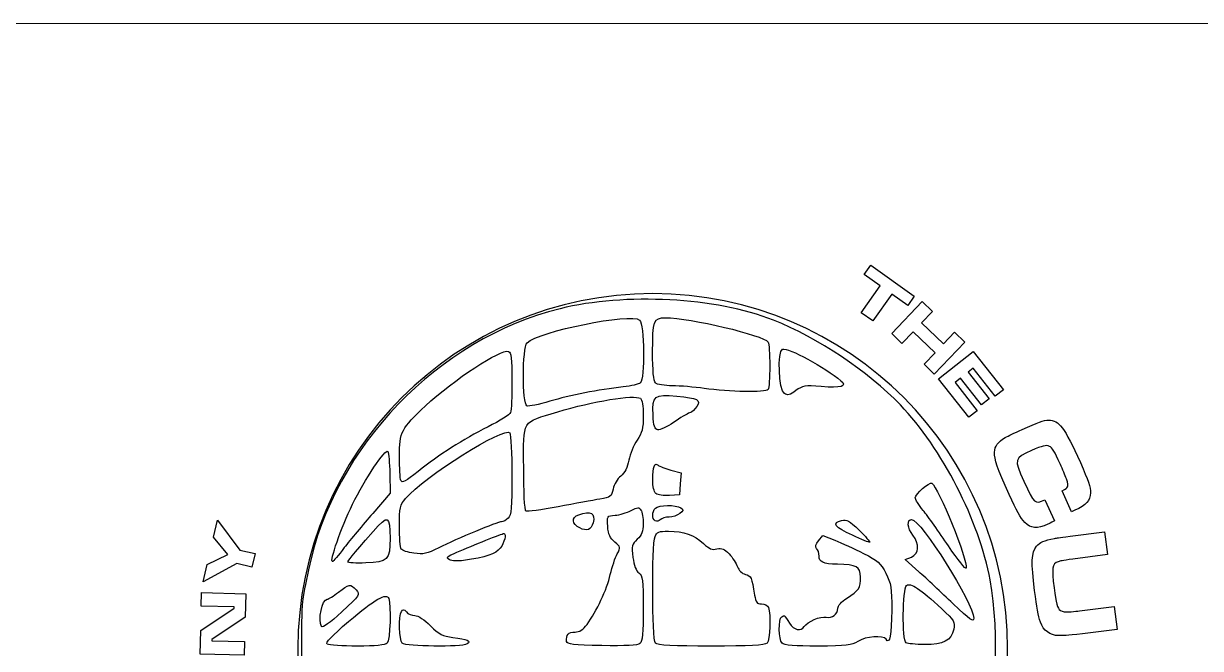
# Model space of a CAD drawing. Header units: millimetres. Extents: x -100 to 87, y -104 to 146.
# Drawn here: x -4.83 to 39.97, y 122.16 to 145.95 of the extents above; entities that cross this region are included whole.
import ezdxf

# ---------------------------------------------------------------- set-up
doc = ezdxf.new("R2010")
doc.units = ezdxf.units.MM
doc.header["$MEASUREMENT"] = 0
doc.layers.add('Layer 1', color=7, linetype='Continuous')

msp = doc.modelspace()

# ---------------------------------------------------------------- linework, layer by layer
at = {"layer": 'Layer 1', "color": 250, "lineweight": 20}
msp.add_open_spline([(54.1016, 110.9455), (54.1016, 110.9455), (54.1016, 110.9455), (54.1016, 110.9455), (54.1016, 110.9455), (51.9325, 110.9455), (50.1587, 109.2167), (50.1029, 107.0485), (50.1029, 107.0485), (50.1029, 107.0485), (50.1016, 100.9457), (50.1016, 100.9457), (50.1016, 100.9457), (50.1011, 98.1956), (47.8515, 95.9455), (45.1013, 95.9455), (45.1013, 95.9455), (45.1013, 95.9455), (-94.8981, 95.9455), (-94.8981, 95.9455), (-94.8981, 95.9455), (-97.6484, 95.9455), (-99.8984, 98.1956), (-99.8984, 100.9457), (-99.8984, 100.9457), (-99.8984, 100.9457), (-99.8984, 140.9453), (-99.8984, 140.9453), (-99.8984, 140.9453), (-99.8984, 143.6954), (-97.6484, 145.9455), (-94.8981, 145.9455), (-94.8981, 145.9455), (-94.8981, 145.9455), (45.1013, 145.9455), (45.1013, 145.9455), (45.1013, 145.9455), (47.8516, 145.9455), (50.101, 143.6954), (50.1016, 140.9453), (50.1016, 140.9453), (50.1016, 140.9453), (50.1029, 134.8425), (50.1029, 134.8425), (50.1029, 134.8425), (50.1587, 132.6743), (51.9325, 130.9455), (54.1016, 130.9455), (54.1016, 130.9455), (54.1016, 130.9455), (54.1016, 130.9455), (54.1016, 130.9455), (54.1016, 130.9455), (54.1016, 130.9455), (62.2716, 130.9455), (62.2716, 130.9455), (62.2716, 130.9455), (63.8286, 130.9455), (65.1023, 129.8324), (65.1023, 128.4719), (65.1023, 128.4719), (65.1023, 128.4719), (65.1023, 113.419), (65.1023, 113.419), (65.1023, 113.419), (65.1023, 112.0585), (63.8284, 110.9455), (62.2716, 110.9455), (62.2716, 110.9455), (62.2716, 110.9455), (54.1016, 110.9455), (54.1016, 110.9455)], degree=3, knots=[0, 0, 0, 0, 0.0526316, 0.0526316, 0.0526316, 0.0526316, 0.1052632, 0.1052632, 0.1052632, 0.1052632, 0.1578947, 0.1578947, 0.1578947, 0.1578947, 0.2105263, 0.2105263, 0.2105263, 0.2105263, 0.2631579, 0.2631579, 0.2631579, 0.2631579, 0.3157895, 0.3157895, 0.3157895, 0.3157895, 0.3684211, 0.3684211, 0.3684211, 0.3684211, 0.4210526, 0.4210526, 0.4210526, 0.4210526, 0.4736842, 0.4736842, 0.4736842, 0.4736842, 0.5263158, 0.5263158, 0.5263158, 0.5263158, 0.5789474, 0.5789474, 0.5789474, 0.5789474, 0.6315789, 0.6315789, 0.6315789, 0.6315789, 0.6842105, 0.6842105, 0.6842105, 0.6842105, 0.7368421, 0.7368421, 0.7368421, 0.7368421, 0.7894737, 0.7894737, 0.7894737, 0.7894737, 0.8421053, 0.8421053, 0.8421053, 0.8421053, 0.8947368, 0.8947368, 0.8947368, 0.8947368, 1, 1, 1, 1], dxfattribs=at)
at = {"layer": 'Layer 1', "color": 250}
for points, knots in [([(27.4196, 136.7452), (27.4196, 136.7452), (27.1711, 136.3958), (27.1711, 136.3958), (27.1711, 136.3958), (27.1711, 136.3958), (27.7815, 135.9617), (27.7815, 135.9617), (27.7815, 135.9617), (27.7815, 135.9617), (27.0552, 134.9403), (27.0552, 134.9403), (27.0552, 134.9403), (27.0552, 134.9403), (27.4929, 134.6291), (27.4929, 134.6291), (27.4929, 134.6291), (27.4929, 134.6291), (28.2192, 135.6505), (28.2192, 135.6505), (28.2192, 135.6505), (28.2192, 135.6505), (28.8296, 135.2164), (28.8296, 135.2164), (28.8296, 135.2164), (28.8296, 135.2164), (29.0781, 135.5658), (29.0781, 135.5658), (29.0781, 135.5658), (29.0781, 135.5658), (27.4196, 136.7452), (27.4196, 136.7452)], [0, 0, 0, 0, 0.1111111, 0.1111111, 0.1111111, 0.1111111, 0.2222222, 0.2222222, 0.2222222, 0.2222222, 0.3333333, 0.3333333, 0.3333333, 0.3333333, 0.4444444, 0.4444444, 0.4444444, 0.4444444, 0.5555556, 0.5555556, 0.5555556, 0.5555556, 0.6666667, 0.6666667, 0.6666667, 0.6666667, 0.7777778, 0.7777778, 0.7777778, 0.7777778, 1, 1, 1, 1]), ([(5.7884, 123.9486), (5.8063, 124.1204), (5.9054, 124.6626), (6.0086, 125.1535), (6.0086, 125.1535), (6.9961, 129.8515), (10.9446, 133.9476), (15.5896, 135.0929), (15.5896, 135.0929), (18.0742, 135.7056), (21.5312, 135.5199), (23.7115, 134.6567), (23.7115, 134.6567), (25.3964, 133.9896), (27.3222, 132.7047), (28.546, 131.4312), (28.546, 131.4312), (30.128, 129.7849), (31.5609, 126.9934), (31.9634, 124.7735), (31.9634, 124.7735), (32.3447, 122.671), (32.1918, 119.9018), (31.5952, 118.1026), (31.5952, 118.1026), (31.2926, 117.19), (30.317, 115.2852), (29.7228, 114.4466), (29.7228, 114.4466), (29.0207, 113.4558), (27.6872, 112.1128), (26.7215, 111.4238), (26.7215, 111.4238), (25.3746, 110.4629), (23.3928, 109.5724), (21.928, 109.2698), (21.928, 109.2698), (20.2485, 108.9229), (17.692, 108.9346), (16.0358, 109.2968), (16.0358, 109.2968), (12.3784, 110.0967), (9.1356, 112.5151), (7.352, 115.773), (7.352, 115.773), (6.5497, 117.2384), (6.0326, 118.775), (5.8223, 120.3181), (5.8223, 120.3181), (5.7342, 120.9645), (5.7131, 123.2276), (5.7884, 123.9486)], [0, 0, 0, 0, 0.0714286, 0.0714286, 0.0714286, 0.0714286, 0.1428571, 0.1428571, 0.1428571, 0.1428571, 0.2142857, 0.2142857, 0.2142857, 0.2142857, 0.2857143, 0.2857143, 0.2857143, 0.2857143, 0.3571429, 0.3571429, 0.3571429, 0.3571429, 0.4285714, 0.4285714, 0.4285714, 0.4285714, 0.5, 0.5, 0.5, 0.5, 0.5714286, 0.5714286, 0.5714286, 0.5714286, 0.6428571, 0.6428571, 0.6428571, 0.6428571, 0.7142857, 0.7142857, 0.7142857, 0.7142857, 0.7857143, 0.7857143, 0.7857143, 0.7857143, 0.8571429, 0.8571429, 0.8571429, 0.8571429, 1, 1, 1, 1]), ([(29.3804, 135.3629), (29.3804, 135.3629), (28.2199, 134.1454), (28.2199, 134.1454), (28.2199, 134.1454), (28.2199, 134.1454), (28.6087, 133.7748), (28.6087, 133.7748), (28.6087, 133.7748), (28.6087, 133.7748), (29.0281, 134.2147), (29.0281, 134.2147), (29.0281, 134.2147), (29.0281, 134.2147), (29.8659, 133.4161), (29.8659, 133.4161), (29.8659, 133.4161), (29.8659, 133.4161), (29.4466, 132.9762), (29.4466, 132.9762), (29.4466, 132.9762), (29.4466, 132.9762), (29.8353, 132.6056), (29.8353, 132.6056), (29.8353, 132.6056), (29.8353, 132.6056), (30.9959, 133.8231), (30.9959, 133.8231), (30.9959, 133.8231), (30.9959, 133.8231), (30.6071, 134.1937), (30.6071, 134.1937), (30.6071, 134.1937), (30.6071, 134.1937), (30.1913, 133.7574), (30.1913, 133.7574), (30.1913, 133.7574), (30.1913, 133.7574), (29.3534, 134.556), (29.3534, 134.556), (29.3534, 134.556), (29.3534, 134.556), (29.7692, 134.9923), (29.7692, 134.9923), (29.7692, 134.9923), (29.7692, 134.9923), (29.3804, 135.3629), (29.3804, 135.3629)], [0, 0, 0, 0, 0.0769231, 0.0769231, 0.0769231, 0.0769231, 0.1538462, 0.1538462, 0.1538462, 0.1538462, 0.2307692, 0.2307692, 0.2307692, 0.2307692, 0.3076923, 0.3076923, 0.3076923, 0.3076923, 0.3846154, 0.3846154, 0.3846154, 0.3846154, 0.4615385, 0.4615385, 0.4615385, 0.4615385, 0.5384615, 0.5384615, 0.5384615, 0.5384615, 0.6153846, 0.6153846, 0.6153846, 0.6153846, 0.6923077, 0.6923077, 0.6923077, 0.6923077, 0.7692308, 0.7692308, 0.7692308, 0.7692308, 0.8461538, 0.8461538, 0.8461538, 0.8461538, 1, 1, 1, 1]), ([(14.3303, 131.3925), (14.3986, 131.3663), (14.7902, 131.446), (15.2005, 131.5695), (15.2005, 131.5695), (15.9667, 131.8002), (17.0542, 132.0132), (17.9994, 132.1178), (17.9994, 132.1178), (18.2939, 132.1504), (18.5851, 132.2182), (18.6465, 132.2686), (18.6465, 132.2686), (18.8233, 132.4138), (18.8011, 134.512), (18.6211, 134.6614), (18.6211, 134.6614), (18.2844, 134.9408), (14.774, 134.2322), (14.3387, 133.7969), (14.3387, 133.7969), (14.1518, 133.6099), (14.1443, 131.4639), (14.3304, 131.3926), (14.3304, 131.3926), (14.3304, 131.3926), (14.3303, 131.3925), (14.3303, 131.3925)], [0, 0, 0, 0, 0.125, 0.125, 0.125, 0.125, 0.25, 0.25, 0.25, 0.25, 0.375, 0.375, 0.375, 0.375, 0.5, 0.5, 0.5, 0.5, 0.625, 0.625, 0.625, 0.625, 0.75, 0.75, 0.75, 0.75, 1, 1, 1, 1]), ([(19.2221, 132.2669), (19.2811, 132.208), (19.5719, 132.1586), (19.8692, 132.1571), (19.8692, 132.1571), (20.1662, 132.1555), (20.7104, 132.111), (21.0785, 132.058), (21.0785, 132.058), (22.0224, 131.9222), (23.4285, 131.8993), (23.5093, 132.0185), (23.5093, 132.0185), (23.5454, 132.0717), (23.5749, 132.4767), (23.5749, 132.9185), (23.5749, 132.9185), (23.5749, 133.3603), (23.5454, 133.7678), (23.5093, 133.824), (23.5093, 133.824), (23.3414, 134.0859), (20.5493, 134.7458), (19.6014, 134.7476), (19.6014, 134.7476), (19.157, 134.7485), (19.115, 134.6367), (19.115, 133.454), (19.115, 133.454), (19.115, 132.733), (19.1506, 132.3385), (19.2221, 132.2669), (19.2221, 132.2669), (19.2221, 132.2669), (19.2221, 132.2669), (19.2221, 132.2669)], [0, 0, 0, 0, 0.1, 0.1, 0.1, 0.1, 0.2, 0.2, 0.2, 0.2, 0.3, 0.3, 0.3, 0.3, 0.4, 0.4, 0.4, 0.4, 0.5, 0.5, 0.5, 0.5, 0.6, 0.6, 0.6, 0.6, 0.7, 0.7, 0.7, 0.7, 0.8, 0.8, 0.8, 0.8, 1, 1, 1, 1]), ([(9.5288, 128.5553), (9.5706, 128.4465), (9.71, 128.5193), (10.185, 128.8982), (10.185, 128.8982), (10.996, 129.5453), (11.8808, 130.1099), (12.8497, 130.5986), (12.8497, 130.5986), (13.2917, 130.8214), (13.6772, 131.0664), (13.7065, 131.1428), (13.7065, 131.1428), (13.7359, 131.2193), (13.7599, 131.7618), (13.7599, 132.3484), (13.7599, 132.3484), (13.7599, 133.207), (13.7342, 133.4248), (13.628, 133.4656), (13.628, 133.4656), (13.3436, 133.5747), (11.5509, 132.399), (10.4653, 131.3914), (10.4653, 131.3914), (9.5443, 130.5366), (9.4765, 130.4048), (9.4762, 129.4672), (9.4762, 129.4672), (9.476, 129.0417), (9.4997, 128.6314), (9.5289, 128.5553), (9.5289, 128.5553), (9.5289, 128.5553), (9.5288, 128.5553), (9.5288, 128.5553)], [0, 0, 0, 0, 0.1, 0.1, 0.1, 0.1, 0.2, 0.2, 0.2, 0.2, 0.3, 0.3, 0.3, 0.3, 0.4, 0.4, 0.4, 0.4, 0.5, 0.5, 0.5, 0.5, 0.6, 0.6, 0.6, 0.6, 0.7, 0.7, 0.7, 0.7, 0.8, 0.8, 0.8, 0.8, 1, 1, 1, 1]), ([(24.1317, 131.8597), (24.2507, 131.7848), (24.3465, 131.8098), (24.568, 131.9736), (24.568, 131.9736), (24.8271, 132.1651), (24.911, 132.1786), (25.5312, 132.1282), (25.5312, 132.1282), (26.2958, 132.0661), (26.5316, 132.1372), (26.2796, 132.3535), (26.2796, 132.3535), (25.6912, 132.8587), (24.2657, 133.6313), (24.0644, 133.554), (24.0644, 133.554), (23.8568, 133.4743), (23.9155, 131.9956), (24.1317, 131.8597)], [0, 0, 0, 0, 0.1666667, 0.1666667, 0.1666667, 0.1666667, 0.3333333, 0.3333333, 0.3333333, 0.3333333, 0.5, 0.5, 0.5, 0.5, 0.6666667, 0.6666667, 0.6666667, 0.6666667, 1, 1, 1, 1]), ([(31.3211, 133.4697), (31.3211, 133.4697), (29.9987, 132.4302), (29.9987, 132.4302), (29.9987, 132.4302), (29.9987, 132.4302), (31.1551, 130.9591), (31.1551, 130.9591), (31.1551, 130.9591), (31.1551, 130.9591), (31.4723, 131.2085), (31.4723, 131.2085), (31.4723, 131.2085), (31.4723, 131.2085), (30.6277, 132.283), (30.6277, 132.283), (30.6277, 132.283), (30.6277, 132.283), (30.8378, 132.4482), (30.8378, 132.4482), (30.8378, 132.4482), (30.8378, 132.4482), (31.6341, 131.4351), (31.6341, 131.4351), (31.6341, 131.4351), (31.6341, 131.4351), (31.9256, 131.6642), (31.9256, 131.6642), (31.9256, 131.6642), (31.9256, 131.6642), (31.1293, 132.6773), (31.1293, 132.6773), (31.1293, 132.6773), (31.1293, 132.6773), (31.3216, 132.8285), (31.3216, 132.8285), (31.3216, 132.8285), (31.3216, 132.8285), (32.16, 131.7618), (32.16, 131.7618), (32.16, 131.7618), (32.16, 131.7618), (32.4712, 132.0065), (32.4712, 132.0065), (32.4712, 132.0065), (32.4712, 132.0065), (31.3211, 133.4697), (31.3211, 133.4697)], [0, 0, 0, 0, 0.0769231, 0.0769231, 0.0769231, 0.0769231, 0.1538462, 0.1538462, 0.1538462, 0.1538462, 0.2307692, 0.2307692, 0.2307692, 0.2307692, 0.3076923, 0.3076923, 0.3076923, 0.3076923, 0.3846154, 0.3846154, 0.3846154, 0.3846154, 0.4615385, 0.4615385, 0.4615385, 0.4615385, 0.5384615, 0.5384615, 0.5384615, 0.5384615, 0.6153846, 0.6153846, 0.6153846, 0.6153846, 0.6923077, 0.6923077, 0.6923077, 0.6923077, 0.7692308, 0.7692308, 0.7692308, 0.7692308, 0.8461538, 0.8461538, 0.8461538, 0.8461538, 1, 1, 1, 1]), ([(14.2888, 127.3889), (14.3342, 127.3608), (14.8865, 127.4349), (15.516, 127.5536), (15.516, 127.5536), (16.1455, 127.6723), (16.86, 127.8034), (17.1038, 127.8449), (17.1038, 127.8449), (17.5178, 127.9153), (17.5512, 127.9408), (17.6099, 128.231), (17.6099, 128.231), (17.6446, 128.4021), (17.7759, 128.6239), (17.902, 128.7245), (17.902, 128.7245), (18.0565, 128.8476), (18.157, 129.045), (18.2102, 129.3298), (18.2102, 129.3298), (18.2536, 129.5623), (18.3946, 129.9047), (18.5235, 130.0907), (18.5235, 130.0907), (18.7191, 130.3729), (18.758, 130.5273), (18.758, 131.0214), (18.758, 131.0214), (18.758, 131.3953), (18.7173, 131.6389), (18.6477, 131.6819), (18.6477, 131.6819), (18.4087, 131.8296), (16.8293, 131.5713), (15.5002, 131.1671), (15.5002, 131.1671), (14.0984, 130.7408), (14.2061, 130.9179), (14.2061, 129.0392), (14.2061, 129.0392), (14.2061, 128.1548), (14.243, 127.4171), (14.2887, 127.3889), (14.2887, 127.3889), (14.2887, 127.3889), (14.2888, 127.3889), (14.2888, 127.3889)], [0, 0, 0, 0, 0.0769231, 0.0769231, 0.0769231, 0.0769231, 0.1538462, 0.1538462, 0.1538462, 0.1538462, 0.2307692, 0.2307692, 0.2307692, 0.2307692, 0.3076923, 0.3076923, 0.3076923, 0.3076923, 0.3846154, 0.3846154, 0.3846154, 0.3846154, 0.4615385, 0.4615385, 0.4615385, 0.4615385, 0.5384615, 0.5384615, 0.5384615, 0.5384615, 0.6153846, 0.6153846, 0.6153846, 0.6153846, 0.6923077, 0.6923077, 0.6923077, 0.6923077, 0.7692308, 0.7692308, 0.7692308, 0.7692308, 0.8461538, 0.8461538, 0.8461538, 0.8461538, 1, 1, 1, 1]), ([(19.3101, 130.4818), (19.3928, 130.466), (19.665, 130.5938), (19.9149, 130.7657), (19.9149, 130.7657), (20.1648, 130.9376), (20.4386, 131.1003), (20.5233, 131.1271), (20.5233, 131.1271), (20.608, 131.154), (20.7312, 131.2622), (20.7969, 131.3675), (20.7969, 131.3675), (20.9596, 131.628), (20.8466, 131.6866), (20.0337, 131.7628), (20.0337, 131.7628), (19.1813, 131.8426), (19.0985, 131.7773), (19.1334, 131.0532), (19.1334, 131.0532), (19.154, 130.6281), (19.1923, 130.5042), (19.3101, 130.4818), (19.3101, 130.4818), (19.3101, 130.4818), (19.3101, 130.4818), (19.3101, 130.4818)], [0, 0, 0, 0, 0.125, 0.125, 0.125, 0.125, 0.25, 0.25, 0.25, 0.25, 0.375, 0.375, 0.375, 0.375, 0.5, 0.5, 0.5, 0.5, 0.625, 0.625, 0.625, 0.625, 0.75, 0.75, 0.75, 0.75, 1, 1, 1, 1]), ([(34.0464, 127.8181), (33.6546, 127.6457), (33.6453, 127.6558), (33.25, 128.5304), (33.25, 128.5304), (32.8671, 129.3774), (32.8736, 129.3946), (33.5433, 129.6974), (33.5433, 129.6974), (33.9372, 129.8755), (34.109, 129.9151), (34.2267, 129.8544), (34.2267, 129.8544), (34.3311, 129.802), (34.4127, 129.6633), (34.6371, 129.1669), (34.6371, 129.1669), (34.719, 128.9857), (34.818, 128.7457), (34.8671, 128.6161), (34.8671, 128.6161), (34.9336, 128.4374), (34.9424, 128.3655), (34.9133, 128.3143), (34.9133, 128.3143), (34.8843, 128.2632), (34.8524, 128.2394), (34.7023, 128.1621), (34.7023, 128.1621), (34.7023, 128.1621), (35.0638, 127.3623), (35.0638, 127.3623), (35.0638, 127.3623), (35.0638, 127.3623), (35.1938, 127.421), (35.1938, 127.421), (35.1938, 127.421), (35.6271, 127.6169), (35.7811, 127.7909), (35.7867, 128.0828), (35.7867, 128.0828), (35.7932, 128.2993), (35.7028, 128.5621), (35.3983, 129.2358), (35.3983, 129.2358), (34.7892, 130.5832), (34.5869, 130.8523), (34.1883, 130.8524), (34.1883, 130.8524), (34.0101, 130.8478), (33.7806, 130.7677), (33.1778, 130.4953), (33.1778, 130.4953), (32.8745, 130.3581), (32.6535, 130.2488), (32.5389, 130.1875), (32.5389, 130.1875), (32.2576, 130.0223), (32.1432, 129.8662), (32.1319, 129.6287), (32.1319, 129.6287), (32.1196, 129.3622), (32.2377, 129.017), (32.69, 128.0163), (32.69, 128.0163), (32.9625, 127.4135), (33.1218, 127.1344), (33.2889, 126.9537), (33.2889, 126.9537), (33.5102, 126.7264), (33.7514, 126.7074), (34.1651, 126.8944), (34.1651, 126.8944), (34.2045, 126.9122), (34.2617, 126.9428), (34.4097, 127.0144), (34.4097, 127.0144), (34.4097, 127.0144), (34.0464, 127.8181), (34.0464, 127.8181)], [0, 0, 0, 0, 0.047619, 0.047619, 0.047619, 0.047619, 0.0952381, 0.0952381, 0.0952381, 0.0952381, 0.1428571, 0.1428571, 0.1428571, 0.1428571, 0.1904762, 0.1904762, 0.1904762, 0.1904762, 0.2380952, 0.2380952, 0.2380952, 0.2380952, 0.2857143, 0.2857143, 0.2857143, 0.2857143, 0.3333333, 0.3333333, 0.3333333, 0.3333333, 0.3809524, 0.3809524, 0.3809524, 0.3809524, 0.4285714, 0.4285714, 0.4285714, 0.4285714, 0.4761905, 0.4761905, 0.4761905, 0.4761905, 0.5238095, 0.5238095, 0.5238095, 0.5238095, 0.5714286, 0.5714286, 0.5714286, 0.5714286, 0.6190476, 0.6190476, 0.6190476, 0.6190476, 0.6666667, 0.6666667, 0.6666667, 0.6666667, 0.7142857, 0.7142857, 0.7142857, 0.7142857, 0.7619048, 0.7619048, 0.7619048, 0.7619048, 0.8095238, 0.8095238, 0.8095238, 0.8095238, 0.8571429, 0.8571429, 0.8571429, 0.8571429, 0.9047619, 0.9047619, 0.9047619, 0.9047619, 1, 1, 1, 1]), ([(9.5441, 125.9469), (9.5802, 125.8923), (9.7976, 125.82), (10.0272, 125.7862), (10.0272, 125.7862), (10.3848, 125.7335), (10.5202, 125.7627), (10.97, 125.9898), (10.97, 125.9898), (11.6603, 126.3383), (13.2134, 126.9832), (13.3623, 126.9832), (13.3623, 126.9832), (13.4267, 126.9832), (13.5425, 127.0463), (13.6197, 127.1235), (13.6197, 127.1235), (13.7361, 127.2399), (13.7597, 127.5168), (13.7585, 128.7523), (13.7585, 128.7523), (13.7579, 129.5711), (13.7222, 130.2961), (13.6794, 130.3637), (13.6794, 130.3637), (13.5028, 130.6425), (10.4039, 128.6973), (9.7088, 127.8712), (9.7088, 127.8712), (9.4965, 127.6189), (9.4759, 127.5255), (9.4772, 126.8202), (9.4772, 126.8202), (9.4778, 126.3944), (9.508, 126.0015), (9.5441, 125.9469), (9.5441, 125.9469), (9.5441, 125.9469), (9.5441, 125.9469), (9.5441, 125.9469)], [0, 0, 0, 0, 0.0909091, 0.0909091, 0.0909091, 0.0909091, 0.1818182, 0.1818182, 0.1818182, 0.1818182, 0.2727273, 0.2727273, 0.2727273, 0.2727273, 0.3636364, 0.3636364, 0.3636364, 0.3636364, 0.4545455, 0.4545455, 0.4545455, 0.4545455, 0.5454545, 0.5454545, 0.5454545, 0.5454545, 0.6363636, 0.6363636, 0.6363636, 0.6363636, 0.7272727, 0.7272727, 0.7272727, 0.7272727, 0.8181818, 0.8181818, 0.8181818, 0.8181818, 1, 1, 1, 1]), ([(6.9269, 125.4659), (6.9486, 125.4659), (7.1517, 125.7068), (7.3783, 126.0013), (7.3783, 126.0013), (7.6048, 126.2957), (8.0911, 126.8818), (8.4589, 127.3036), (8.4589, 127.3036), (8.4589, 127.3036), (9.1276, 128.0705), (9.1276, 128.0705), (9.1276, 128.0705), (9.1276, 128.0705), (9.1112, 128.8128), (9.1112, 128.8128), (9.1112, 128.8128), (9.1022, 129.221), (9.0663, 129.6013), (9.0313, 129.6578), (9.0313, 129.6578), (8.9486, 129.7917), (8.1454, 128.5904), (7.6905, 127.6526), (7.6905, 127.6526), (7.2549, 126.7545), (6.8049, 125.4659), (6.9269, 125.4659), (6.9269, 125.4659), (6.9269, 125.4659), (6.9269, 125.4659), (6.9269, 125.4659)], [0, 0, 0, 0, 0.1111111, 0.1111111, 0.1111111, 0.1111111, 0.2222222, 0.2222222, 0.2222222, 0.2222222, 0.3333333, 0.3333333, 0.3333333, 0.3333333, 0.4444444, 0.4444444, 0.4444444, 0.4444444, 0.5555556, 0.5555556, 0.5555556, 0.5555556, 0.6666667, 0.6666667, 0.6666667, 0.6666667, 0.7777778, 0.7777778, 0.7777778, 0.7777778, 1, 1, 1, 1]), ([(19.2423, 128.0597), (19.3123, 128.0016), (19.5433, 127.9665), (19.7555, 127.9818), (19.7555, 127.9818), (19.7555, 127.9818), (20.1414, 128.0096), (20.1414, 128.0096), (20.1414, 128.0096), (20.1414, 128.0096), (20.1684, 128.4288), (20.1684, 128.4288), (20.1684, 128.4288), (20.1684, 128.4288), (20.1954, 128.8481), (20.1954, 128.8481), (20.1954, 128.8481), (20.1954, 128.8481), (19.8114, 128.9508), (19.8114, 128.9508), (19.8114, 128.9508), (19.6002, 129.0073), (19.3811, 129.0914), (19.3245, 129.1377), (19.3245, 129.1377), (19.1873, 129.2501), (19.1309, 129.0943), (19.122, 128.5784), (19.122, 128.5784), (19.1177, 128.3222), (19.1633, 128.1252), (19.2423, 128.0597), (19.2423, 128.0597), (19.2423, 128.0597), (19.2423, 128.0597), (19.2423, 128.0597)], [0, 0, 0, 0, 0.1, 0.1, 0.1, 0.1, 0.2, 0.2, 0.2, 0.2, 0.3, 0.3, 0.3, 0.3, 0.4, 0.4, 0.4, 0.4, 0.5, 0.5, 0.5, 0.5, 0.6, 0.6, 0.6, 0.6, 0.7, 0.7, 0.7, 0.7, 0.8, 0.8, 0.8, 0.8, 1, 1, 1, 1]), ([(29.4192, 127.4141), (29.5886, 127.2016), (30.0203, 126.5934), (30.3787, 126.0624), (30.3787, 126.0624), (30.737, 125.5314), (31.0416, 125.1519), (31.0556, 125.2191), (31.0556, 125.2191), (31.1191, 125.5235), (29.9964, 128.2949), (29.7473, 128.4488), (29.7473, 128.4488), (29.6539, 128.5066), (29.1113, 128.0311), (29.1113, 127.8914), (29.1113, 127.8914), (29.1113, 127.8413), (29.2498, 127.6265), (29.4192, 127.4141), (29.4192, 127.4141), (29.4192, 127.4141), (29.4192, 127.4141), (29.4192, 127.4141)], [0, 0, 0, 0, 0.1428571, 0.1428571, 0.1428571, 0.1428571, 0.2857143, 0.2857143, 0.2857143, 0.2857143, 0.4285714, 0.4285714, 0.4285714, 0.4285714, 0.5714286, 0.5714286, 0.5714286, 0.5714286, 0.7142857, 0.7142857, 0.7142857, 0.7142857, 1, 1, 1, 1]), ([(8.1965, 125.4182), (9.0388, 125.448), (9.1193, 125.5298), (9.1174, 126.3532), (9.1174, 126.3532), (9.1153, 127.2394), (9.0445, 127.2676), (8.4712, 126.6114), (8.4712, 126.6114), (7.6316, 125.6501), (7.518, 125.5124), (7.5151, 125.4522), (7.5151, 125.4522), (7.5135, 125.4202), (7.8202, 125.4048), (8.1966, 125.4182), (8.1966, 125.4182), (8.1966, 125.4182), (8.1965, 125.4182), (8.1965, 125.4182)], [0, 0, 0, 0, 0.1666667, 0.1666667, 0.1666667, 0.1666667, 0.3333333, 0.3333333, 0.3333333, 0.3333333, 0.5, 0.5, 0.5, 0.5, 0.6666667, 0.6666667, 0.6666667, 0.6666667, 1, 1, 1, 1]), ([(17.1851, 122.2727), (18.0866, 122.2558), (18.5503, 122.2807), (18.6343, 122.3505), (18.6343, 122.3505), (18.7288, 122.4289), (18.758, 122.7444), (18.758, 123.6867), (18.758, 123.6867), (18.758, 124.784), (18.7398, 124.9331), (18.5933, 125.0369), (18.5933, 125.0369), (18.4867, 125.1124), (18.4066, 125.3215), (18.366, 125.6303), (18.366, 125.6303), (18.3086, 126.0671), (18.3224, 126.1247), (18.5307, 126.3177), (18.5307, 126.3177), (18.7069, 126.4811), (18.7576, 126.6145), (18.7566, 126.912), (18.7566, 126.912), (18.7559, 127.1229), (18.7172, 127.3557), (18.6707, 127.4292), (18.6707, 127.4292), (18.5963, 127.5469), (18.551, 127.5446), (18.2927, 127.4101), (18.2927, 127.4101), (18.1313, 127.3261), (17.8587, 127.2459), (17.6869, 127.2318), (17.6869, 127.2318), (17.3748, 127.2063), (17.3745, 127.206), (17.4051, 126.8047), (17.4051, 126.8047), (17.4283, 126.4999), (17.4929, 126.3564), (17.6729, 126.2097), (17.6729, 126.2097), (17.9016, 126.0233), (17.905, 126.0073), (17.7684, 125.7634), (17.7684, 125.7634), (17.6905, 125.6243), (17.5717, 125.2695), (17.5044, 124.975), (17.5044, 124.975), (17.3754, 124.4111), (16.9809, 123.5658), (16.6191, 123.0784), (16.6191, 123.0784), (16.4679, 122.8746), (16.3314, 122.7883), (16.1603, 122.7883), (16.1603, 122.7883), (15.9131, 122.7883), (15.8106, 122.6733), (15.8421, 122.4313), (15.8421, 122.4313), (15.8565, 122.3203), (16.0867, 122.2932), (17.1851, 122.2727), (17.1851, 122.2727), (17.1851, 122.2727), (17.1851, 122.2727), (17.1851, 122.2727)], [0, 0, 0, 0, 0.0526316, 0.0526316, 0.0526316, 0.0526316, 0.1052632, 0.1052632, 0.1052632, 0.1052632, 0.1578947, 0.1578947, 0.1578947, 0.1578947, 0.2105263, 0.2105263, 0.2105263, 0.2105263, 0.2631579, 0.2631579, 0.2631579, 0.2631579, 0.3157895, 0.3157895, 0.3157895, 0.3157895, 0.3684211, 0.3684211, 0.3684211, 0.3684211, 0.4210526, 0.4210526, 0.4210526, 0.4210526, 0.4736842, 0.4736842, 0.4736842, 0.4736842, 0.5263158, 0.5263158, 0.5263158, 0.5263158, 0.5789474, 0.5789474, 0.5789474, 0.5789474, 0.6315789, 0.6315789, 0.6315789, 0.6315789, 0.6842105, 0.6842105, 0.6842105, 0.6842105, 0.7368421, 0.7368421, 0.7368421, 0.7368421, 0.7894737, 0.7894737, 0.7894737, 0.7894737, 0.8421053, 0.8421053, 0.8421053, 0.8421053, 0.8947368, 0.8947368, 0.8947368, 0.8947368, 1, 1, 1, 1]), ([(16.3395, 126.7477), (16.6101, 126.6127), (16.7819, 126.6788), (16.8483, 126.9433), (16.8483, 126.9433), (16.9433, 127.3218), (16.7606, 127.4247), (16.3029, 127.2507), (16.3029, 127.2507), (16.0167, 127.1419), (16.0343, 126.8998), (16.3395, 126.7477)], [0, 0, 0, 0, 0.25, 0.25, 0.25, 0.25, 0.5, 0.5, 0.5, 0.5, 1, 1, 1, 1]), ([(19.212, 127.023), (19.2654, 126.99), (19.3538, 127.0077), (19.4084, 127.0624), (19.4084, 127.0624), (19.463, 127.117), (19.6125, 127.1617), (19.7406, 127.1617), (19.7406, 127.1617), (19.8687, 127.1617), (20.0514, 127.2212), (20.1467, 127.2938), (20.1467, 127.2938), (20.2966, 127.4082), (20.302, 127.4381), (20.1861, 127.5156), (20.1861, 127.5156), (19.9997, 127.6403), (19.3517, 127.6304), (19.2221, 127.5008), (19.2221, 127.5008), (19.0886, 127.3673), (19.083, 127.1028), (19.2121, 127.023), (19.2121, 127.023), (19.2121, 127.023), (19.212, 127.023), (19.212, 127.023)], [0, 0, 0, 0, 0.125, 0.125, 0.125, 0.125, 0.25, 0.25, 0.25, 0.25, 0.375, 0.375, 0.375, 0.375, 0.5, 0.5, 0.5, 0.5, 0.625, 0.625, 0.625, 0.625, 0.75, 0.75, 0.75, 0.75, 1, 1, 1, 1]), ([(2.0074, 124.6974), (2.0074, 124.6974), (3.2831, 125.3916), (3.2831, 125.3916), (3.2831, 125.3916), (3.2831, 125.3916), (3.8629, 125.2577), (3.8629, 125.2577), (3.8629, 125.2577), (3.8629, 125.2577), (3.982, 125.7737), (3.982, 125.7737), (3.982, 125.7737), (3.982, 125.7737), (3.4022, 125.9076), (3.4022, 125.9076), (3.4022, 125.9076), (3.4022, 125.9076), (2.5501, 127.0488), (2.5501, 127.0488), (2.5501, 127.0488), (2.5501, 127.0488), (2.3998, 126.3977), (2.3998, 126.3977), (2.3998, 126.3977), (2.3998, 126.3977), (2.9379, 125.7352), (2.9379, 125.7352), (2.9379, 125.7352), (2.9379, 125.7352), (2.1588, 125.3534), (2.1588, 125.3534), (2.1588, 125.3534), (2.1588, 125.3534), (2.0074, 124.6974), (2.0074, 124.6974)], [0, 0, 0, 0, 0.1, 0.1, 0.1, 0.1, 0.2, 0.2, 0.2, 0.2, 0.3, 0.3, 0.3, 0.3, 0.4, 0.4, 0.4, 0.4, 0.5, 0.5, 0.5, 0.5, 0.6, 0.6, 0.6, 0.6, 0.7, 0.7, 0.7, 0.7, 0.8, 0.8, 0.8, 0.8, 1, 1, 1, 1]), ([(26.7181, 126.4682), (27.0669, 126.3076), (27.3656, 126.1895), (27.3818, 126.2058), (27.3818, 126.2058), (27.3981, 126.222), (27.2148, 126.4289), (26.9746, 126.6654), (26.9746, 126.6654), (26.6094, 127.0252), (26.5002, 127.0861), (26.3073, 127.0377), (26.3073, 127.0377), (25.9281, 126.9425), (26.0477, 126.7767), (26.7181, 126.4682)], [0, 0, 0, 0, 0.2, 0.2, 0.2, 0.2, 0.4, 0.4, 0.4, 0.4, 0.6, 0.6, 0.6, 0.6, 1, 1, 1, 1]), ([(30.5534, 123.8655), (31.2, 123.249), (31.3425, 123.1487), (31.3425, 123.3102), (31.3425, 123.3102), (31.3425, 123.8613), (29.3232, 127.0724), (28.9767, 127.0724), (28.9767, 127.0724), (28.7862, 127.0724), (28.8112, 126.74), (29.022, 126.472), (29.022, 126.472), (29.284, 126.1389), (29.2586, 125.7513), (28.9676, 125.6407), (28.9676, 125.6407), (28.9676, 125.6407), (28.7346, 125.5521), (28.7346, 125.5521), (28.7346, 125.5521), (28.7346, 125.5521), (29.2495, 125.085), (29.2495, 125.085), (29.2495, 125.085), (29.5326, 124.8281), (30.1194, 124.2794), (30.5534, 123.8655), (30.5534, 123.8655), (30.5534, 123.8655), (30.5534, 123.8655), (30.5534, 123.8655)], [0, 0, 0, 0, 0.1111111, 0.1111111, 0.1111111, 0.1111111, 0.2222222, 0.2222222, 0.2222222, 0.2222222, 0.3333333, 0.3333333, 0.3333333, 0.3333333, 0.4444444, 0.4444444, 0.4444444, 0.4444444, 0.5555556, 0.5555556, 0.5555556, 0.5555556, 0.6666667, 0.6666667, 0.6666667, 0.6666667, 0.7777778, 0.7777778, 0.7777778, 0.7777778, 1, 1, 1, 1]), ([(11.9126, 125.5076), (12.7889, 125.6382), (13.1396, 125.7558), (13.3143, 125.9779), (13.3143, 125.9779), (13.4732, 126.1799), (13.5597, 126.5369), (13.4498, 126.5369), (13.4498, 126.5369), (13.398, 126.5369), (12.2712, 126.0879), (11.6626, 125.8247), (11.6626, 125.8247), (11.2797, 125.6591), (11.2392, 125.619), (11.3772, 125.5417), (11.3772, 125.5417), (11.4656, 125.4923), (11.7066, 125.4769), (11.9126, 125.5076)], [0, 0, 0, 0, 0.1666667, 0.1666667, 0.1666667, 0.1666667, 0.3333333, 0.3333333, 0.3333333, 0.3333333, 0.5, 0.5, 0.5, 0.5, 0.6666667, 0.6666667, 0.6666667, 0.6666667, 1, 1, 1, 1]), ([(19.2221, 122.3599), (19.2991, 122.2829), (19.8965, 122.2528), (21.3463, 122.2528), (21.3463, 122.2528), (22.7962, 122.2528), (23.3935, 122.2829), (23.4705, 122.3599), (23.4705, 122.3599), (23.5814, 122.4708), (23.6202, 123.4661), (23.5234, 123.7182), (23.5234, 123.7182), (23.4936, 123.7958), (23.375, 123.8593), (23.2597, 123.8593), (23.2597, 123.8593), (23.0867, 123.8593), (23.0408, 123.9176), (22.9964, 124.194), (22.9964, 124.194), (22.8883, 124.866), (22.8608, 124.9277), (22.645, 124.9818), (22.645, 124.9818), (22.5199, 125.0132), (22.3937, 125.1359), (22.3449, 125.2733), (22.3449, 125.2733), (22.2987, 125.4038), (22.1564, 125.622), (22.0289, 125.7582), (22.0289, 125.7582), (21.8468, 125.9526), (21.7471, 125.9934), (21.5652, 125.9478), (21.5652, 125.9478), (21.3836, 125.9022), (21.2721, 125.9478), (21.0498, 126.1567), (21.0498, 126.1567), (20.7033, 126.4829), (20.2986, 126.6262), (19.7236, 126.6262), (19.7236, 126.6262), (19.355, 126.6262), (19.2753, 126.5952), (19.207, 126.4254), (19.207, 126.4254), (19.0794, 126.108), (19.0929, 122.4892), (19.2221, 122.36), (19.2221, 122.36), (19.2221, 122.36), (19.2221, 122.3599), (19.2221, 122.3599)], [0, 0, 0, 0, 0.0666667, 0.0666667, 0.0666667, 0.0666667, 0.1333333, 0.1333333, 0.1333333, 0.1333333, 0.2, 0.2, 0.2, 0.2, 0.2666667, 0.2666667, 0.2666667, 0.2666667, 0.3333333, 0.3333333, 0.3333333, 0.3333333, 0.4, 0.4, 0.4, 0.4, 0.4666667, 0.4666667, 0.4666667, 0.4666667, 0.5333333, 0.5333333, 0.5333333, 0.5333333, 0.6, 0.6, 0.6, 0.6, 0.6666667, 0.6666667, 0.6666667, 0.6666667, 0.7333333, 0.7333333, 0.7333333, 0.7333333, 0.8, 0.8, 0.8, 0.8, 0.8666667, 0.8666667, 0.8666667, 0.8666667, 1, 1, 1, 1]), ([(24.0417, 122.3599), (24.1149, 122.2867), (24.5458, 122.253), (25.4028, 122.2534), (25.4028, 122.2534), (26.5041, 122.2543), (26.6895, 122.2756), (26.9246, 122.4313), (26.9246, 122.4313), (27.2167, 122.6248), (27.9, 122.6754), (28.0015, 122.511), (28.0015, 122.511), (28.1376, 122.2908), (28.2161, 122.6928), (28.2174, 123.6169), (28.2174, 123.6169), (28.2186, 124.4695), (28.1932, 124.6298), (27.9944, 125.0221), (27.9944, 125.0221), (27.7993, 125.4071), (27.6884, 125.506), (27.1448, 125.7797), (27.1448, 125.7797), (26.801, 125.9529), (26.3104, 126.1771), (26.0546, 126.2779), (26.0546, 126.2779), (26.0546, 126.2779), (25.5895, 126.4612), (25.5895, 126.4612), (25.5895, 126.4612), (25.5895, 126.4612), (25.4279, 126.2616), (25.4279, 126.2616), (25.4279, 126.2616), (25.316, 126.1235), (25.2949, 126.0335), (25.3591, 125.9692), (25.3591, 125.9692), (25.4102, 125.9182), (25.4519, 125.7884), (25.4519, 125.6807), (25.4519, 125.6807), (25.4519, 125.4455), (25.5994, 125.3795), (26.151, 125.3677), (26.151, 125.3677), (26.8868, 125.352), (27.012, 125.2826), (27.028, 124.8818), (27.028, 124.8818), (27.0442, 124.4785), (26.9709, 124.3652), (26.502, 124.0692), (26.502, 124.0692), (26.3094, 123.9476), (26.166, 123.786), (26.166, 123.6906), (26.166, 123.6906), (26.166, 123.4649), (25.939, 123.2923), (25.7182, 123.3501), (25.7182, 123.3501), (25.5178, 123.4025), (25.0012, 123.1819), (24.8897, 122.9964), (24.8897, 122.9964), (24.7709, 122.7987), (24.4836, 122.8626), (24.3207, 123.123), (24.3207, 123.123), (24.2363, 123.258), (24.1577, 123.3825), (24.1461, 123.3997), (24.1461, 123.3997), (24.1345, 123.4169), (24.0822, 123.4044), (24.0299, 123.3721), (24.0299, 123.3721), (23.8997, 123.2917), (23.9091, 122.4925), (24.0418, 122.3599), (24.0418, 122.3599), (24.0418, 122.3599), (24.0417, 122.3599), (24.0417, 122.3599)], [0, 0, 0, 0, 0.0434783, 0.0434783, 0.0434783, 0.0434783, 0.0869565, 0.0869565, 0.0869565, 0.0869565, 0.1304348, 0.1304348, 0.1304348, 0.1304348, 0.173913, 0.173913, 0.173913, 0.173913, 0.2173913, 0.2173913, 0.2173913, 0.2173913, 0.2608696, 0.2608696, 0.2608696, 0.2608696, 0.3043478, 0.3043478, 0.3043478, 0.3043478, 0.3478261, 0.3478261, 0.3478261, 0.3478261, 0.3913043, 0.3913043, 0.3913043, 0.3913043, 0.4347826, 0.4347826, 0.4347826, 0.4347826, 0.4782609, 0.4782609, 0.4782609, 0.4782609, 0.5217391, 0.5217391, 0.5217391, 0.5217391, 0.5652174, 0.5652174, 0.5652174, 0.5652174, 0.6086957, 0.6086957, 0.6086957, 0.6086957, 0.6521739, 0.6521739, 0.6521739, 0.6521739, 0.6956522, 0.6956522, 0.6956522, 0.6956522, 0.7391304, 0.7391304, 0.7391304, 0.7391304, 0.7826087, 0.7826087, 0.7826087, 0.7826087, 0.826087, 0.826087, 0.826087, 0.826087, 0.8695652, 0.8695652, 0.8695652, 0.8695652, 0.9130435, 0.9130435, 0.9130435, 0.9130435, 1, 1, 1, 1]), ([(36.3235, 126.6034), (36.3235, 126.6034), (35.0068, 126.4359), (35.0068, 126.4359), (35.0068, 126.4359), (34.5269, 126.3706), (34.5269, 126.3706), (34.4123, 126.3472), (34.4123, 126.3472), (34.0204, 126.2756), (33.8591, 126.2071), (33.735, 126.0519), (33.735, 126.0519), (33.535, 125.8086), (33.5197, 125.4493), (33.6577, 124.3641), (33.6577, 124.3641), (33.74, 123.7165), (33.7959, 123.4141), (33.88, 123.1634), (33.88, 123.1634), (33.9901, 122.8461), (34.2453, 122.6563), (34.5772, 122.6506), (34.5772, 122.6506), (34.7821, 122.6505), (34.8298, 122.6522), (35.4791, 122.7216), (35.4791, 122.7216), (35.4791, 122.7216), (36.7958, 122.8891), (36.7958, 122.8891), (36.7958, 122.8891), (36.7958, 122.8891), (36.6851, 123.7598), (36.6851, 123.7598), (36.6851, 123.7598), (36.6851, 123.7598), (35.3684, 123.5923), (35.3684, 123.5923), (35.3684, 123.5923), (35.304, 123.5841), (35.1577, 123.5699), (35.0499, 123.5606), (35.0499, 123.5606), (34.799, 123.546), (34.7195, 123.5534), (34.6379, 123.6127), (34.6379, 123.6127), (34.523, 123.694), (34.4738, 123.8751), (34.398, 124.4713), (34.398, 124.4713), (34.3036, 125.2134), (34.3296, 125.3866), (34.5508, 125.4627), (34.5508, 125.4627), (34.664, 125.4989), (34.6682, 125.4994), (35.1175, 125.5652), (35.1175, 125.5652), (35.1175, 125.5652), (36.4342, 125.7327), (36.4342, 125.7327), (36.4342, 125.7327), (36.4342, 125.7327), (36.3235, 126.6034), (36.3235, 126.6034)], [0, 0, 0, 0, 0.0555556, 0.0555556, 0.0555556, 0.0555556, 0.1111111, 0.1111111, 0.1111111, 0.1111111, 0.1666667, 0.1666667, 0.1666667, 0.1666667, 0.2222222, 0.2222222, 0.2222222, 0.2222222, 0.2777778, 0.2777778, 0.2777778, 0.2777778, 0.3333333, 0.3333333, 0.3333333, 0.3333333, 0.3888889, 0.3888889, 0.3888889, 0.3888889, 0.4444444, 0.4444444, 0.4444444, 0.4444444, 0.5, 0.5, 0.5, 0.5, 0.5555556, 0.5555556, 0.5555556, 0.5555556, 0.6111111, 0.6111111, 0.6111111, 0.6111111, 0.6666667, 0.6666667, 0.6666667, 0.6666667, 0.7222222, 0.7222222, 0.7222222, 0.7222222, 0.7777778, 0.7777778, 0.7777778, 0.7777778, 0.8333333, 0.8333333, 0.8333333, 0.8333333, 0.8888889, 0.8888889, 0.8888889, 0.8888889, 1, 1, 1, 1]), ([(6.5095, 123.0002), (6.5515, 122.9358), (6.8297, 123.135), (7.2838, 123.5546), (7.2838, 123.5546), (7.9828, 124.2005), (7.9902, 124.2119), (7.8278, 124.3914), (7.8278, 124.3914), (7.6119, 124.6299), (7.5556, 124.6227), (7.1552, 124.3056), (7.1552, 124.3056), (6.9693, 124.1583), (6.7761, 124.0378), (6.7259, 124.0378), (6.7259, 124.0378), (6.5345, 124.0378), (6.3645, 123.2225), (6.5095, 123.0002), (6.5095, 123.0002), (6.5095, 123.0002), (6.5095, 123.0002), (6.5095, 123.0002)], [0, 0, 0, 0, 0.1428571, 0.1428571, 0.1428571, 0.1428571, 0.2857143, 0.2857143, 0.2857143, 0.2857143, 0.4285714, 0.4285714, 0.4285714, 0.4285714, 0.5714286, 0.5714286, 0.5714286, 0.5714286, 0.7142857, 0.7142857, 0.7142857, 0.7142857, 1, 1, 1, 1]), ([(28.7669, 122.3789), (28.8229, 122.3443), (29.1374, 122.3127), (29.4658, 122.3088), (29.4658, 122.3088), (30.1831, 122.3003), (30.4858, 122.4597), (30.5764, 122.8938), (30.5764, 122.8938), (30.634, 123.17), (30.6033, 123.2223), (30.1202, 123.6703), (30.1202, 123.6703), (29.3003, 124.4306), (28.9273, 124.6799), (28.7856, 124.5623), (28.7856, 124.5623), (28.6288, 124.4322), (28.612, 122.4746), (28.7669, 122.3789), (28.7669, 122.3789), (28.7669, 122.3789), (28.7669, 122.3789), (28.7669, 122.3789)], [0, 0, 0, 0, 0.1428571, 0.1428571, 0.1428571, 0.1428571, 0.2857143, 0.2857143, 0.2857143, 0.2857143, 0.4285714, 0.4285714, 0.4285714, 0.4285714, 0.5714286, 0.5714286, 0.5714286, 0.5714286, 0.7142857, 0.7142857, 0.7142857, 0.7142857, 1, 1, 1, 1]), ([(1.887, 121.9489), (1.887, 121.9489), (3.5685, 121.9064), (3.5685, 121.9064), (3.5685, 121.9064), (3.5685, 121.9064), (3.5817, 122.4282), (3.5817, 122.4282), (3.5817, 122.4282), (3.5817, 122.4282), (2.3285, 122.4473), (2.3285, 122.4473), (2.3285, 122.4473), (2.3285, 122.4473), (2.3299, 122.5028), (2.3299, 122.5028), (2.3299, 122.5028), (2.3299, 122.5028), (3.6052, 123.356), (3.6052, 123.356), (3.6052, 123.356), (3.6052, 123.356), (3.6277, 124.2459), (3.6277, 124.2459), (3.6277, 124.2459), (3.6277, 124.2459), (1.9462, 124.2885), (1.9462, 124.2885), (1.9462, 124.2885), (1.9462, 124.2885), (1.933, 123.7665), (1.933, 123.7665), (1.933, 123.7665), (1.933, 123.7665), (3.1862, 123.7475), (3.1862, 123.7475), (3.1862, 123.7475), (3.1862, 123.7475), (3.1849, 123.6945), (3.1849, 123.6945), (3.1849, 123.6945), (3.1849, 123.6945), (1.9097, 122.8464), (1.9097, 122.8464), (1.9097, 122.8464), (1.9097, 122.8464), (1.887, 121.9489), (1.887, 121.9489)], [0, 0, 0, 0, 0.0769231, 0.0769231, 0.0769231, 0.0769231, 0.1538462, 0.1538462, 0.1538462, 0.1538462, 0.2307692, 0.2307692, 0.2307692, 0.2307692, 0.3076923, 0.3076923, 0.3076923, 0.3076923, 0.3846154, 0.3846154, 0.3846154, 0.3846154, 0.4615385, 0.4615385, 0.4615385, 0.4615385, 0.5384615, 0.5384615, 0.5384615, 0.5384615, 0.6153846, 0.6153846, 0.6153846, 0.6153846, 0.6923077, 0.6923077, 0.6923077, 0.6923077, 0.7692308, 0.7692308, 0.7692308, 0.7692308, 0.8461538, 0.8461538, 0.8461538, 0.8461538, 1, 1, 1, 1]), ([(7.8737, 122.2542), (8.5582, 122.2533), (8.9406, 122.2888), (9.0117, 122.3599), (9.0117, 122.3599), (9.1218, 122.4701), (9.1656, 123.8121), (9.0673, 124.068), (9.0673, 124.068), (8.981, 124.2929), (8.5555, 124.0472), (7.5393, 123.1857), (7.5393, 123.1857), (6.8896, 122.6349), (6.6478, 122.3793), (6.7282, 122.3283), (6.7282, 122.3283), (6.7913, 122.2883), (7.3067, 122.2549), (7.8737, 122.2542), (7.8737, 122.2542), (7.8737, 122.2542), (7.8737, 122.2542), (7.8737, 122.2542)], [0, 0, 0, 0, 0.1428571, 0.1428571, 0.1428571, 0.1428571, 0.2857143, 0.2857143, 0.2857143, 0.2857143, 0.4285714, 0.4285714, 0.4285714, 0.4285714, 0.5714286, 0.5714286, 0.5714286, 0.5714286, 0.7142857, 0.7142857, 0.7142857, 0.7142857, 1, 1, 1, 1]), ([(9.5829, 122.3599), (9.7087, 122.2341), (11.8584, 122.21), (12.0513, 122.3323), (12.0513, 122.3323), (12.2256, 122.4428), (12.0637, 122.5185), (11.5139, 122.5836), (11.5139, 122.5836), (11.1194, 122.6303), (10.99, 122.6974), (10.6616, 123.0259), (10.6616, 123.0259), (10.4243, 123.2631), (10.193, 123.4131), (10.0645, 123.4131), (10.0645, 123.4131), (9.9491, 123.4131), (9.8031, 123.4752), (9.74, 123.5512), (9.74, 123.5512), (9.6485, 123.6615), (9.6106, 123.666), (9.552, 123.5735), (9.552, 123.5735), (9.439, 123.3954), (9.4623, 122.4805), (9.5829, 122.3599), (9.5829, 122.3599), (9.5829, 122.3599), (9.5829, 122.3599), (9.5829, 122.3599)], [0, 0, 0, 0, 0.1111111, 0.1111111, 0.1111111, 0.1111111, 0.2222222, 0.2222222, 0.2222222, 0.2222222, 0.3333333, 0.3333333, 0.3333333, 0.3333333, 0.4444444, 0.4444444, 0.4444444, 0.4444444, 0.5555556, 0.5555556, 0.5555556, 0.5555556, 0.6666667, 0.6666667, 0.6666667, 0.6666667, 0.7777778, 0.7777778, 0.7777778, 0.7777778, 1, 1, 1, 1])]:
    msp.add_open_spline(points, degree=3, knots=knots, dxfattribs=at)
at = {"layer": 'Layer 1', "color": 7}
msp.add_open_spline([(32.6312, 122.1556), (32.6312, 114.6936), (26.582, 108.6444), (19.12, 108.6444), (19.12, 108.6444), (11.658, 108.6444), (5.6088, 114.6936), (5.6088, 122.1556), (5.6088, 122.1556), (5.6088, 129.6177), (11.658, 135.6669), (19.12, 135.6669), (19.12, 135.6669), (26.582, 135.6669), (32.6312, 129.6177), (32.6312, 122.1556)], degree=3, knots=[0, 0, 0, 0, 0.2, 0.2, 0.2, 0.2, 0.4, 0.4, 0.4, 0.4, 0.6, 0.6, 0.6, 0.6, 1, 1, 1, 1], dxfattribs=at)

doc.saveas('drawing.dxf')
